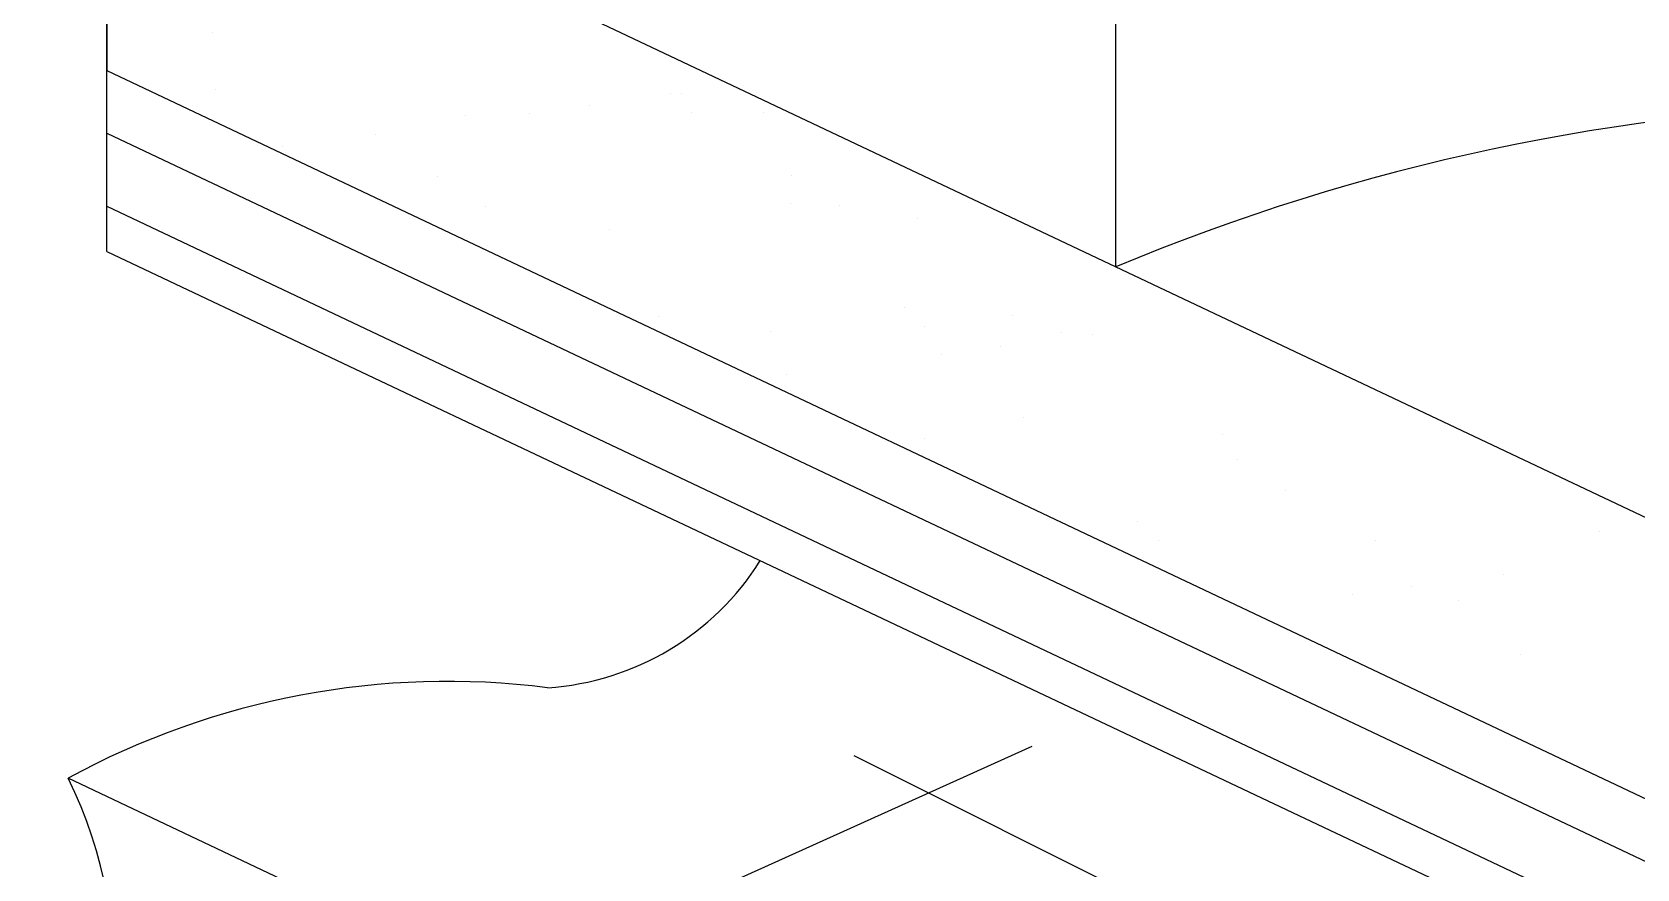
# Model space of a CAD drawing. Extents: x 0.33 to 8.78, y -0.83 to 7.68.
# Drawn here: x 0.784 to 2.547, y 5.818 to 6.738 of the extents above; entities that cross this region are included whole.
import ezdxf

# ---------------------------------------------------------------- set-up
doc = ezdxf.new("R2010")
doc.units = 0
doc.header["$LTSCALE"] = 2
doc.header["$MEASUREMENT"] = 0
for name, color, linetype in [('ADPDETAIL1', 1, 'CONTINUOUS'), ('ADPDETAIL2', 7, 'CONTINUOUS'), ('ADPDETAIL3', 5, 'CONTINUOUS')]:
    doc.layers.add(name, color=color, linetype=linetype)

msp = doc.modelspace()

# ---------------------------------------------------------------- linework, layer by layer
at = {"layer": 'ADPDETAIL1'}
for p, q in [((0.8664, 6.4968), (0.8664, 7.278)), ((1.9751, 6.4798), (1.9751, 6.7809)), ((0.8664, 6.6957), (4.4797, 4.9854)), ((0.8664, 6.4968), (4.4752, 4.7887)), ((2.583, 5.084), (0.8239, 5.9182))]:
    msp.add_line(p, q, dxfattribs=at)
for centre, radius, start, end in [((2.8673, 4.3526), 2.3068, 91.1796, 112.7557), ((1.3308, 6.3159), 0.2991, 273.8113, 327.9253), ((1.2409, 5.1532), 0.8712, 82.7617, 118.5928), ((0.3612, 5.6941), 0.5142, 325.3562, 25.84)]:
    msp.add_arc(centre, radius, start, end, dxfattribs=at)
at = {"layer": 'ADPDETAIL2'}
for p, q in [((0.9819, 6.7375), (0.9819, 6.7375)), ((0.9858, 6.6744), (0.9858, 6.6744)), ((1.486, 6.6701), (1.486, 6.6701)), ((1.4978, 6.6701), (1.4978, 6.6701)), ((1.3311, 6.6481), (1.3311, 6.6481)), ((1.3962, 6.6567), (1.3962, 6.6567)), ((1.509, 6.649), (1.509, 6.649)), ((1.5875, 6.6498), (1.5875, 6.6498)), ((1.2603, 6.6457), (1.2603, 6.6457)), ((0.8664, 6.6267), (4.4752, 4.9186)), ((1.0597, 6.6124), (1.0597, 6.6124)), ((1.1613, 6.6258), (1.1613, 6.6258)), ((1.2296, 6.5796), (1.2296, 6.5796)), ((1.6189, 6.5803), (1.6189, 6.5803)), ((0.8664, 6.5464), (4.4752, 4.8383)), ((1.2823, 6.5461), (1.2823, 6.5461)), ((1.6177, 6.5494), (1.6177, 6.5494)), ((1.6716, 6.5468), (1.6716, 6.5468)), ((1.7565, 6.5326), (1.7565, 6.5326)), ((1.4189, 6.5205), (1.4189, 6.5205)), ((1.4721, 6.4252), (1.4721, 6.4252)), ((1.7422, 6.4354), (1.7422, 6.4354)), ((1.8614, 6.4259), (1.8614, 6.4259)), ((1.5954, 6.409), (1.5954, 6.409)), ((1.7652, 6.4142), (1.7652, 6.4142)), ((1.9152, 6.4074), (1.9152, 6.4074)), ((1.9495, 6.4059), (1.9495, 6.4059)), ((1.7829, 6.3839), (1.7829, 6.3839)), ((1.8479, 6.3925), (1.8479, 6.3925)), ((1.6131, 6.3616), (1.6131, 6.3616)), ((1.8739, 6.3146), (1.8739, 6.3146)), ((2.0916, 6.296), (2.0916, 6.296)), ((1.7644, 6.2918), (1.7644, 6.2918)), ((2.1091, 6.268), (2.1091, 6.268)), ((2.1618, 6.2345), (2.1618, 6.2345)), ((1.9984, 6.2006), (1.9984, 6.2006)), ((2.5059, 6.1895), (2.5059, 6.1895)), ((2.0214, 6.1795), (2.0214, 6.1795)), ((2.2606, 6.1788), (2.2606, 6.1788)), ((2.4013, 6.1417), (2.4013, 6.1417)), ((2.2346, 6.1198), (2.2346, 6.1198)), ((2.2996, 6.1283), (2.2996, 6.1283)), ((2.3516, 6.1136), (2.3516, 6.1136)), ((2.4192, 6.0536), (2.4192, 6.0536)), ((1.3567, 5.716), (1.8831, 5.9532)), ((1.687, 5.9429), (2.8224, 5.3758))]:
    msp.add_line(p, q, dxfattribs=at)
at = {"layer": 'ADPDETAIL3'}
for q in [(2.8421, 6.0694), (0.8664, 6.6957)]:
    msp.add_line((0.8664, 7.0046), q, dxfattribs=at)

doc.saveas('drawing.dxf')
